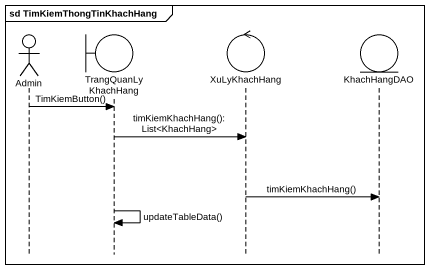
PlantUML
@startuml
mainframe sd TimKiemThongTinKhachHang
hide footbox
actor Admin
boundary TrangQuanLyKhachHang
control XuLyKhachHang
entity KhachHangDAO

Admin -> TrangQuanLyKhachHang : TimKiemButton()
TrangQuanLyKhachHang -> XuLyKhachHang : timKiemKhachHang(): List<KhachHang>
XuLyKhachHang -> KhachHangDAO : timKiemKhachHang()
TrangQuanLyKhachHang -> TrangQuanLyKhachHang : updateTableData()
@enduml
